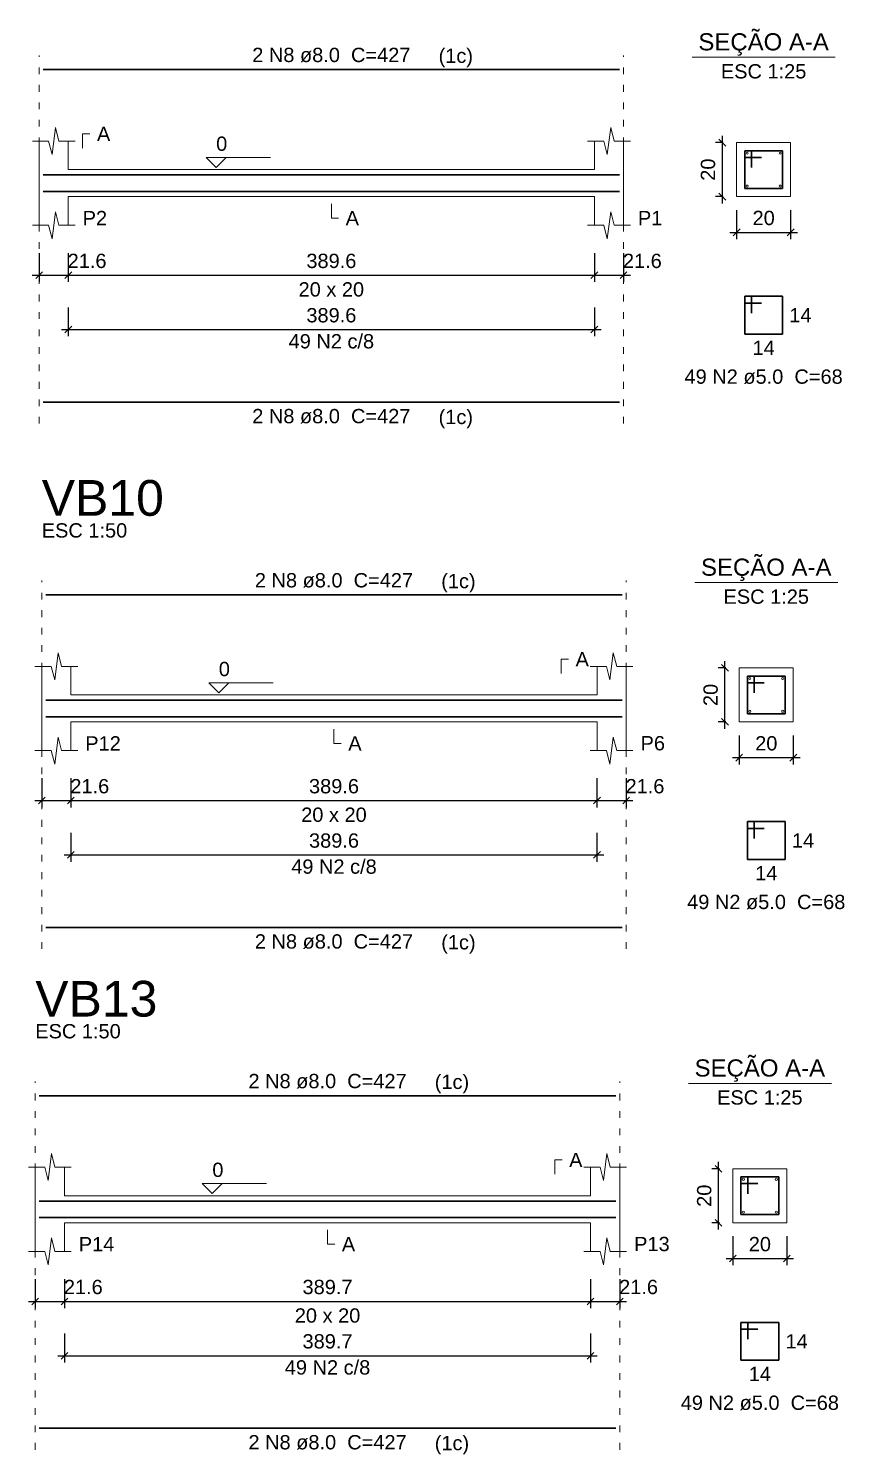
# Model space of a CAD drawing. Header units: millimetres. Extents: x 0 to 619, y -40 to 53.
# Drawn here: x 228.29 to 240.38, y -39.62 to -18.5 of the extents above; entities that cross this region are included whole.
import ezdxf

# ---------------------------------------------------------------- set-up
doc = ezdxf.new("R2010")
doc.units = ezdxf.units.MM
doc.linetypes.add('DOT2', pattern=[3.175, 0, -3.175])
for name, color, linetype, lineweight in [('DT-Barras na forma', 2, 'Continuous', 30), ('DT-Barras no corte', 5, 'Continuous', 5), ('DT-Barras rebatidas', 2, 'Continuous', 30), ('DT-Cotas', 9, 'Continuous', 5), ('DT-Forma', 5, 'Continuous', 5), ('DT-Pontilhado', 9, 'DOT2', 5), ('DT-Textos', 7, 'Continuous', 5), ('DT-Título', 3, 'Continuous', 20)]:
    doc.layers.add(name, color=color, linetype=linetype, lineweight=lineweight)
doc.styles.add('Arial', font='arial.ttf')
doc.styles.get("Standard").update_dxf_attribs({"font": 'arial.ttf'})
doc.dimstyles.new('UM_25.000000', dxfattribs={"dimtxt": 0.18, "dimasz": 0.1, "dimexe": 0.1, "dimexo": 0.2, "dimgap": 0, "dimtad": 1, "dimtih": 1, "dimtoh": 1, "dimdec": 1, "dimlfac": 25, "dimzin": 0, "dimdsep": 46, "dimtxsty": 'Standard', "dimblk": 'CLOSED', "dimblk1": 'CLOSED', "dimblk2": 'CLOSED', "dimcen": 0.09, "dimdle": 0.1, "dimadec": 1, "dimazin": 2, "dimtfac": 1, "dimtdec": 4, "dimtofl": 0, "dimtmove": 0, "dimatfit": 3, "dimldrblk": 'CLOSED', "dimfxl": 1, "dimtolj": 1, "dimarcsym": 0})
doc.dimstyles.new('UM_50.000000', dxfattribs={"dimtxt": 0.18, "dimasz": 0.1, "dimexe": 0.1, "dimexo": 0.2, "dimgap": 0, "dimtad": 1, "dimtih": 1, "dimtoh": 1, "dimdec": 1, "dimlfac": 50, "dimzin": 0, "dimdsep": 46, "dimtxsty": 'Standard', "dimblk": 'CLOSED', "dimblk1": 'CLOSED', "dimblk2": 'CLOSED', "dimcen": 0.09, "dimdle": 0.1, "dimadec": 1, "dimazin": 2, "dimtfac": 1, "dimtdec": 4, "dimtofl": 0, "dimtmove": 0, "dimatfit": 3, "dimldrblk": 'CLOSED', "dimfxl": 1, "dimtolj": 1, "dimarcsym": 0})

# ---------------------------------------------------------------- blocks, each defined once
blk = doc.blocks.new('_OBLIQUE')
at = {"color": 0, "linetype": 'ByBlock', "lineweight": -2}
blk.add_line((-0.5, -0.5), (0.5, 0.5), dxfattribs=at)
blk = doc.blocks.new('*D666')
at = {"layer": 'Defpoints', "color": 0, "transparency": 16777216}
for p in [(228.446, -21.622), (228.879, -21.622), (228.879, -22.151)]:
    blk.add_point(p, dxfattribs=at)
at = {"layer": 'DT-Cotas', "color": 0, "lineweight": -2, "transparency": 16777216}
for p, q in [((228.446, -21.822), (228.446, -22.251)), ((228.879, -21.822), (228.879, -22.251)), ((228.346, -22.151), (228.979, -22.151))]:
    blk.add_line(p, q, dxfattribs=at)
at = {"layer": 'DT-Cotas', "color": 0, "lineweight": -2, "transparency": 16777216, "xscale": 0.1, "yscale": 0.1, "zscale": 0.1, "rotation": 180}
blk.add_blockref('_OBLIQUE', (228.446, -22.151), dxfattribs=at)
at = {"layer": 'DT-Cotas', "color": 0, "lineweight": -2, "transparency": 16777216, "xscale": 0.1, "yscale": 0.1, "zscale": 0.1}
blk.add_blockref('_OBLIQUE', (228.879, -22.151), dxfattribs=at)
at = {"layer": 'DT-Cotas', "transparency": 16777216, "insert": (229.157, -21.94), "char_height": 0.2118, "attachment_point": 5, "rotation": 0.0057, "style": 'Arial'}
blk.add_mtext('\\A1;21.6', dxfattribs=at)
blk = doc.blocks.new('*D667')
at = {"layer": 'Defpoints', "color": 0, "transparency": 16777216}
for p in [(228.879, -21.622), (236.672, -21.622), (236.672, -22.151)]:
    blk.add_point(p, dxfattribs=at)
at = {"layer": 'DT-Cotas', "color": 0, "lineweight": -2, "transparency": 16777216}
for p, q in [((228.879, -21.822), (228.879, -22.251)), ((236.672, -21.822), (236.672, -22.251)), ((228.779, -22.151), (236.772, -22.151))]:
    blk.add_line(p, q, dxfattribs=at)
at = {"layer": 'DT-Cotas', "color": 0, "lineweight": -2, "transparency": 16777216, "xscale": 0.1, "yscale": 0.1, "zscale": 0.1, "rotation": 180}
blk.add_blockref('_OBLIQUE', (228.879, -22.151), dxfattribs=at)
at = {"layer": 'DT-Cotas', "color": 0, "lineweight": -2, "transparency": 16777216, "xscale": 0.1, "yscale": 0.1, "zscale": 0.1}
blk.add_blockref('_OBLIQUE', (236.672, -22.151), dxfattribs=at)
at = {"layer": 'DT-Cotas', "transparency": 16777216, "insert": (232.776, -21.94), "char_height": 0.2118, "attachment_point": 5, "rotation": 0.0057, "style": 'Arial'}
blk.add_mtext('\\A1;389.6', dxfattribs=at)
blk = doc.blocks.new('*D668')
at = {"layer": 'Defpoints', "color": 0, "transparency": 16777216}
for p in [(236.672, -21.622), (237.105, -21.622), (237.105, -22.151)]:
    blk.add_point(p, dxfattribs=at)
at = {"layer": 'DT-Cotas', "color": 0, "lineweight": -2, "transparency": 16777216}
for p, q in [((236.672, -21.822), (236.672, -22.251)), ((237.105, -21.822), (237.105, -22.251)), ((236.572, -22.151), (237.205, -22.151))]:
    blk.add_line(p, q, dxfattribs=at)
at = {"layer": 'DT-Cotas', "color": 0, "lineweight": -2, "transparency": 16777216, "xscale": 0.1, "yscale": 0.1, "zscale": 0.1, "rotation": 180}
blk.add_blockref('_OBLIQUE', (236.672, -22.151), dxfattribs=at)
at = {"layer": 'DT-Cotas', "color": 0, "lineweight": -2, "transparency": 16777216, "xscale": 0.1, "yscale": 0.1, "zscale": 0.1}
blk.add_blockref('_OBLIQUE', (237.105, -22.151), dxfattribs=at)
at = {"layer": 'DT-Cotas', "transparency": 16777216, "insert": (237.383, -21.94), "char_height": 0.2118, "attachment_point": 5, "rotation": 0.0057, "style": 'Arial'}
blk.add_mtext('\\A1;21.6', dxfattribs=at)
blk = doc.blocks.new('*D669')
at = {"layer": 'Defpoints', "color": 0, "transparency": 16777216}
for p in [(238.568, -20.187), (238.78, -20.187), (238.78, -20.987)]:
    blk.add_point(p, dxfattribs=at)
at = {"layer": 'DT-Cotas', "color": 0, "lineweight": -2, "transparency": 16777216}
for p, q in [((238.58, -20.187), (238.468, -20.187)), ((238.568, -21.087), (238.568, -20.087)), ((238.58, -20.987), (238.468, -20.987))]:
    blk.add_line(p, q, dxfattribs=at)
at = {"layer": 'DT-Cotas', "color": 0, "lineweight": -2, "transparency": 16777216, "xscale": 0.1, "yscale": 0.1, "zscale": 0.1}
for p, rotation in [((238.568, -20.187), 90), ((238.568, -20.987), 270)]:
    blk.add_blockref('_OBLIQUE', p, dxfattribs=dict(at, rotation=rotation))
at = {"layer": 'DT-Cotas', "transparency": 16777216, "insert": (238.356, -20.587), "char_height": 0.2118, "attachment_point": 5, "rotation": 90, "style": 'Arial'}
blk.add_mtext('\\A1;20', dxfattribs=at)
blk = doc.blocks.new('*D670')
at = {"layer": 'Defpoints', "color": 0, "transparency": 16777216}
for p in [(238.78, -20.987), (239.58, -20.987), (239.58, -21.516)]:
    blk.add_point(p, dxfattribs=at)
at = {"layer": 'DT-Cotas', "color": 0, "lineweight": -2, "transparency": 16777216}
for p, q in [((238.78, -21.187), (238.78, -21.616)), ((239.58, -21.187), (239.58, -21.616)), ((238.68, -21.516), (239.68, -21.516))]:
    blk.add_line(p, q, dxfattribs=at)
at = {"layer": 'DT-Cotas', "color": 0, "lineweight": -2, "transparency": 16777216, "xscale": 0.1, "yscale": 0.1, "zscale": 0.1, "rotation": 180}
blk.add_blockref('_OBLIQUE', (238.78, -21.516), dxfattribs=at)
at = {"layer": 'DT-Cotas', "color": 0, "lineweight": -2, "transparency": 16777216, "xscale": 0.1, "yscale": 0.1, "zscale": 0.1}
blk.add_blockref('_OBLIQUE', (239.58, -21.516), dxfattribs=at)
at = {"layer": 'DT-Cotas', "transparency": 16777216, "insert": (239.18, -21.304), "char_height": 0.2118, "attachment_point": 5, "rotation": 0.0057, "style": 'Arial'}
blk.add_mtext('\\A1;20', dxfattribs=at)
blk = doc.blocks.new('*D671')
at = {"layer": 'Defpoints', "color": 0, "transparency": 16777216}
for p in [(228.879, -22.427), (236.672, -22.427), (236.672, -22.956)]:
    blk.add_point(p, dxfattribs=at)
at = {"layer": 'DT-Cotas', "color": 0, "lineweight": -2, "transparency": 16777216}
for p, q in [((228.879, -22.627), (228.879, -23.056)), ((236.672, -22.627), (236.672, -23.056)), ((228.779, -22.956), (236.772, -22.956))]:
    blk.add_line(p, q, dxfattribs=at)
at = {"layer": 'DT-Cotas', "color": 0, "lineweight": -2, "transparency": 16777216, "xscale": 0.1, "yscale": 0.1, "zscale": 0.1, "rotation": 180}
blk.add_blockref('_OBLIQUE', (228.879, -22.956), dxfattribs=at)
at = {"layer": 'DT-Cotas', "color": 0, "lineweight": -2, "transparency": 16777216, "xscale": 0.1, "yscale": 0.1, "zscale": 0.1}
blk.add_blockref('_OBLIQUE', (236.672, -22.956), dxfattribs=at)
at = {"layer": 'DT-Cotas', "transparency": 16777216, "insert": (232.776, -22.745), "char_height": 0.2118, "attachment_point": 5, "rotation": 0.0057, "style": 'Arial'}
blk.add_mtext('\\A1;389.6', dxfattribs=at)
blk = doc.blocks.new('*D745')
at = {"layer": 'Defpoints', "color": 0, "transparency": 16777216}
for p in [(228.485, -29.403), (228.918, -29.403), (228.918, -29.933)]:
    blk.add_point(p, dxfattribs=at)
at = {"layer": 'DT-Cotas', "color": 0, "lineweight": -2, "transparency": 16777216}
for p, q in [((228.485, -29.603), (228.485, -30.033)), ((228.918, -29.603), (228.918, -30.033)), ((228.385, -29.933), (229.018, -29.933))]:
    blk.add_line(p, q, dxfattribs=at)
at = {"layer": 'DT-Cotas', "color": 0, "lineweight": -2, "transparency": 16777216, "xscale": 0.1, "yscale": 0.1, "zscale": 0.1, "rotation": 180}
blk.add_blockref('_OBLIQUE', (228.485, -29.933), dxfattribs=at)
at = {"layer": 'DT-Cotas', "color": 0, "lineweight": -2, "transparency": 16777216, "xscale": 0.1, "yscale": 0.1, "zscale": 0.1}
blk.add_blockref('_OBLIQUE', (228.918, -29.933), dxfattribs=at)
at = {"layer": 'DT-Cotas', "transparency": 16777216, "insert": (229.197, -29.721), "char_height": 0.2118, "attachment_point": 5, "rotation": 0.0057, "style": 'Arial'}
blk.add_mtext('\\A1;21.6', dxfattribs=at)
blk = doc.blocks.new('*D746')
at = {"layer": 'Defpoints', "color": 0, "transparency": 16777216}
for p in [(228.918, -29.403), (236.711, -29.403), (236.711, -29.933)]:
    blk.add_point(p, dxfattribs=at)
at = {"layer": 'DT-Cotas', "color": 0, "lineweight": -2, "transparency": 16777216}
for p, q in [((228.918, -29.603), (228.918, -30.033)), ((236.711, -29.603), (236.711, -30.033)), ((228.818, -29.933), (236.811, -29.933))]:
    blk.add_line(p, q, dxfattribs=at)
at = {"layer": 'DT-Cotas', "color": 0, "lineweight": -2, "transparency": 16777216, "xscale": 0.1, "yscale": 0.1, "zscale": 0.1, "rotation": 180}
blk.add_blockref('_OBLIQUE', (228.918, -29.933), dxfattribs=at)
at = {"layer": 'DT-Cotas', "color": 0, "lineweight": -2, "transparency": 16777216, "xscale": 0.1, "yscale": 0.1, "zscale": 0.1}
blk.add_blockref('_OBLIQUE', (236.711, -29.933), dxfattribs=at)
at = {"layer": 'DT-Cotas', "transparency": 16777216, "insert": (232.815, -29.721), "char_height": 0.2118, "attachment_point": 5, "rotation": 0.0057, "style": 'Arial'}
blk.add_mtext('\\A1;389.6', dxfattribs=at)
blk = doc.blocks.new('*D747')
at = {"layer": 'Defpoints', "color": 0, "transparency": 16777216}
for p in [(236.711, -29.403), (237.144, -29.403), (237.144, -29.933)]:
    blk.add_point(p, dxfattribs=at)
at = {"layer": 'DT-Cotas', "color": 0, "lineweight": -2, "transparency": 16777216}
for p, q in [((236.711, -29.603), (236.711, -30.033)), ((237.144, -29.603), (237.144, -30.033)), ((236.611, -29.933), (237.244, -29.933))]:
    blk.add_line(p, q, dxfattribs=at)
at = {"layer": 'DT-Cotas', "color": 0, "lineweight": -2, "transparency": 16777216, "xscale": 0.1, "yscale": 0.1, "zscale": 0.1, "rotation": 180}
blk.add_blockref('_OBLIQUE', (236.711, -29.933), dxfattribs=at)
at = {"layer": 'DT-Cotas', "color": 0, "lineweight": -2, "transparency": 16777216, "xscale": 0.1, "yscale": 0.1, "zscale": 0.1}
blk.add_blockref('_OBLIQUE', (237.144, -29.933), dxfattribs=at)
at = {"layer": 'DT-Cotas', "transparency": 16777216, "insert": (237.422, -29.721), "char_height": 0.2118, "attachment_point": 5, "rotation": 0.0057, "style": 'Arial'}
blk.add_mtext('\\A1;21.6', dxfattribs=at)
blk = doc.blocks.new('*D748')
at = {"layer": 'Defpoints', "color": 0, "transparency": 16777216}
for p in [(238.607, -27.968), (238.819, -27.968), (238.819, -28.768)]:
    blk.add_point(p, dxfattribs=at)
at = {"layer": 'DT-Cotas', "color": 0, "lineweight": -2, "transparency": 16777216}
for p, q in [((238.607, -28.868), (238.607, -27.868)), ((238.619, -27.968), (238.507, -27.968)), ((238.619, -28.768), (238.507, -28.768))]:
    blk.add_line(p, q, dxfattribs=at)
at = {"layer": 'DT-Cotas', "color": 0, "lineweight": -2, "transparency": 16777216, "xscale": 0.1, "yscale": 0.1, "zscale": 0.1}
for p, rotation in [((238.607, -27.968), 90), ((238.607, -28.768), 270)]:
    blk.add_blockref('_OBLIQUE', p, dxfattribs=dict(at, rotation=rotation))
at = {"layer": 'DT-Cotas', "transparency": 16777216, "insert": (238.395, -28.368), "char_height": 0.2118, "attachment_point": 5, "rotation": 90, "style": 'Arial'}
blk.add_mtext('\\A1;20', dxfattribs=at)
blk = doc.blocks.new('*D749')
at = {"layer": 'Defpoints', "color": 0, "transparency": 16777216}
for p in [(238.819, -28.768), (239.619, -28.768), (239.619, -29.297)]:
    blk.add_point(p, dxfattribs=at)
at = {"layer": 'DT-Cotas', "color": 0, "lineweight": -2, "transparency": 16777216}
for p, q in [((238.819, -28.968), (238.819, -29.397)), ((239.619, -28.968), (239.619, -29.397)), ((238.719, -29.297), (239.719, -29.297))]:
    blk.add_line(p, q, dxfattribs=at)
at = {"layer": 'DT-Cotas', "color": 0, "lineweight": -2, "transparency": 16777216, "xscale": 0.1, "yscale": 0.1, "zscale": 0.1, "rotation": 180}
blk.add_blockref('_OBLIQUE', (238.819, -29.297), dxfattribs=at)
at = {"layer": 'DT-Cotas', "color": 0, "lineweight": -2, "transparency": 16777216, "xscale": 0.1, "yscale": 0.1, "zscale": 0.1}
blk.add_blockref('_OBLIQUE', (239.619, -29.297), dxfattribs=at)
at = {"layer": 'DT-Cotas', "transparency": 16777216, "insert": (239.219, -29.086), "char_height": 0.2118, "attachment_point": 5, "rotation": 0.0057, "style": 'Arial'}
blk.add_mtext('\\A1;20', dxfattribs=at)
blk = doc.blocks.new('*D732')
at = {"layer": 'Defpoints', "color": 0, "transparency": 16777216}
for p in [(228.918, -30.208), (236.711, -30.208), (236.711, -30.738)]:
    blk.add_point(p, dxfattribs=at)
at = {"layer": 'DT-Cotas', "color": 0, "lineweight": -2, "transparency": 16777216}
for p, q in [((228.918, -30.408), (228.918, -30.838)), ((236.711, -30.408), (236.711, -30.838)), ((228.818, -30.738), (236.811, -30.738))]:
    blk.add_line(p, q, dxfattribs=at)
at = {"layer": 'DT-Cotas', "color": 0, "lineweight": -2, "transparency": 16777216, "xscale": 0.1, "yscale": 0.1, "zscale": 0.1, "rotation": 180}
blk.add_blockref('_OBLIQUE', (228.918, -30.738), dxfattribs=at)
at = {"layer": 'DT-Cotas', "color": 0, "lineweight": -2, "transparency": 16777216, "xscale": 0.1, "yscale": 0.1, "zscale": 0.1}
blk.add_blockref('_OBLIQUE', (236.711, -30.738), dxfattribs=at)
at = {"layer": 'DT-Cotas', "transparency": 16777216, "insert": (232.815, -30.526), "char_height": 0.2118, "attachment_point": 5, "rotation": 0.0057, "style": 'Arial'}
blk.add_mtext('\\A1;389.6', dxfattribs=at)
blk = doc.blocks.new('*D757')
at = {"layer": 'Defpoints', "color": 0, "transparency": 16777216}
for p in [(228.389, -36.821), (228.822, -36.821), (228.822, -37.351)]:
    blk.add_point(p, dxfattribs=at)
at = {"layer": 'DT-Cotas', "color": 0, "lineweight": -2, "transparency": 16777216}
for p, q in [((228.389, -37.021), (228.389, -37.451)), ((228.822, -37.021), (228.822, -37.451)), ((228.289, -37.351), (228.922, -37.351))]:
    blk.add_line(p, q, dxfattribs=at)
at = {"layer": 'DT-Cotas', "color": 0, "lineweight": -2, "transparency": 16777216, "xscale": 0.1, "yscale": 0.1, "zscale": 0.1, "rotation": 180}
blk.add_blockref('_OBLIQUE', (228.389, -37.351), dxfattribs=at)
at = {"layer": 'DT-Cotas', "color": 0, "lineweight": -2, "transparency": 16777216, "xscale": 0.1, "yscale": 0.1, "zscale": 0.1}
blk.add_blockref('_OBLIQUE', (228.822, -37.351), dxfattribs=at)
at = {"layer": 'DT-Cotas', "transparency": 16777216, "insert": (229.101, -37.139), "char_height": 0.2118, "attachment_point": 5, "rotation": 0.0057, "style": 'Arial'}
blk.add_mtext('\\A1;21.6', dxfattribs=at)
blk = doc.blocks.new('*D758')
at = {"layer": 'Defpoints', "color": 0, "transparency": 16777216}
for p in [(228.822, -36.821), (236.616, -36.821), (236.616, -37.351)]:
    blk.add_point(p, dxfattribs=at)
at = {"layer": 'DT-Cotas', "color": 0, "lineweight": -2, "transparency": 16777216}
for p, q in [((228.822, -37.021), (228.822, -37.451)), ((236.616, -37.021), (236.616, -37.451)), ((228.722, -37.351), (236.716, -37.351))]:
    blk.add_line(p, q, dxfattribs=at)
at = {"layer": 'DT-Cotas', "color": 0, "lineweight": -2, "transparency": 16777216, "xscale": 0.1, "yscale": 0.1, "zscale": 0.1, "rotation": 180}
blk.add_blockref('_OBLIQUE', (228.822, -37.351), dxfattribs=at)
at = {"layer": 'DT-Cotas', "color": 0, "lineweight": -2, "transparency": 16777216, "xscale": 0.1, "yscale": 0.1, "zscale": 0.1}
blk.add_blockref('_OBLIQUE', (236.616, -37.351), dxfattribs=at)
at = {"layer": 'DT-Cotas', "transparency": 16777216, "insert": (232.719, -37.139), "char_height": 0.2118, "attachment_point": 5, "rotation": 0.0057, "style": 'Arial'}
blk.add_mtext('\\A1;389.7', dxfattribs=at)
blk = doc.blocks.new('*D759')
at = {"layer": 'Defpoints', "color": 0, "transparency": 16777216}
for p in [(236.616, -36.821), (237.049, -36.821), (237.049, -37.351)]:
    blk.add_point(p, dxfattribs=at)
at = {"layer": 'DT-Cotas', "color": 0, "lineweight": -2, "transparency": 16777216}
for p, q in [((236.616, -37.021), (236.616, -37.451)), ((237.049, -37.021), (237.049, -37.451)), ((236.516, -37.351), (237.149, -37.351))]:
    blk.add_line(p, q, dxfattribs=at)
at = {"layer": 'DT-Cotas', "color": 0, "lineweight": -2, "transparency": 16777216, "xscale": 0.1, "yscale": 0.1, "zscale": 0.1, "rotation": 180}
blk.add_blockref('_OBLIQUE', (236.616, -37.351), dxfattribs=at)
at = {"layer": 'DT-Cotas', "color": 0, "lineweight": -2, "transparency": 16777216, "xscale": 0.1, "yscale": 0.1, "zscale": 0.1}
blk.add_blockref('_OBLIQUE', (237.049, -37.351), dxfattribs=at)
at = {"layer": 'DT-Cotas', "transparency": 16777216, "insert": (237.327, -37.139), "char_height": 0.2118, "attachment_point": 5, "rotation": 0.0057, "style": 'Arial'}
blk.add_mtext('\\A1;21.6', dxfattribs=at)
blk = doc.blocks.new('*D760')
at = {"layer": 'Defpoints', "color": 0, "transparency": 16777216}
for p in [(238.512, -35.386), (238.724, -35.386), (238.724, -36.186)]:
    blk.add_point(p, dxfattribs=at)
at = {"layer": 'DT-Cotas', "color": 0, "lineweight": -2, "transparency": 16777216}
for p, q in [((238.524, -35.386), (238.412, -35.386)), ((238.512, -36.286), (238.512, -35.286)), ((238.524, -36.186), (238.412, -36.186))]:
    blk.add_line(p, q, dxfattribs=at)
at = {"layer": 'DT-Cotas', "color": 0, "lineweight": -2, "transparency": 16777216, "xscale": 0.1, "yscale": 0.1, "zscale": 0.1}
for p, rotation in [((238.512, -35.386), 90), ((238.512, -36.186), 270)]:
    blk.add_blockref('_OBLIQUE', p, dxfattribs=dict(at, rotation=rotation))
at = {"layer": 'DT-Cotas', "transparency": 16777216, "insert": (238.3, -35.786), "char_height": 0.2118, "attachment_point": 5, "rotation": 90, "style": 'Arial'}
blk.add_mtext('\\A1;20', dxfattribs=at)
blk = doc.blocks.new('*D761')
at = {"layer": 'Defpoints', "color": 0, "transparency": 16777216}
for p in [(238.724, -36.186), (239.524, -36.186), (239.524, -36.715)]:
    blk.add_point(p, dxfattribs=at)
at = {"layer": 'DT-Cotas', "color": 0, "lineweight": -2, "transparency": 16777216}
for p, q in [((238.724, -36.386), (238.724, -36.815)), ((239.524, -36.386), (239.524, -36.815)), ((238.624, -36.715), (239.624, -36.715))]:
    blk.add_line(p, q, dxfattribs=at)
at = {"layer": 'DT-Cotas', "color": 0, "lineweight": -2, "transparency": 16777216, "xscale": 0.1, "yscale": 0.1, "zscale": 0.1, "rotation": 180}
blk.add_blockref('_OBLIQUE', (238.724, -36.715), dxfattribs=at)
at = {"layer": 'DT-Cotas', "color": 0, "lineweight": -2, "transparency": 16777216, "xscale": 0.1, "yscale": 0.1, "zscale": 0.1}
blk.add_blockref('_OBLIQUE', (239.524, -36.715), dxfattribs=at)
at = {"layer": 'DT-Cotas', "transparency": 16777216, "insert": (239.124, -36.504), "char_height": 0.2118, "attachment_point": 5, "rotation": 0.0057, "style": 'Arial'}
blk.add_mtext('\\A1;20', dxfattribs=at)
blk = doc.blocks.new('*D762')
at = {"layer": 'Defpoints', "color": 0, "transparency": 16777216}
for p in [(228.822, -37.626), (236.616, -37.626), (236.616, -38.156)]:
    blk.add_point(p, dxfattribs=at)
at = {"layer": 'DT-Cotas', "color": 0, "lineweight": -2, "transparency": 16777216}
for p, q in [((228.822, -37.826), (228.822, -38.256)), ((236.616, -37.826), (236.616, -38.256)), ((228.722, -38.156), (236.716, -38.156))]:
    blk.add_line(p, q, dxfattribs=at)
at = {"layer": 'DT-Cotas', "color": 0, "lineweight": -2, "transparency": 16777216, "xscale": 0.1, "yscale": 0.1, "zscale": 0.1, "rotation": 180}
blk.add_blockref('_OBLIQUE', (228.822, -38.156), dxfattribs=at)
at = {"layer": 'DT-Cotas', "color": 0, "lineweight": -2, "transparency": 16777216, "xscale": 0.1, "yscale": 0.1, "zscale": 0.1}
blk.add_blockref('_OBLIQUE', (236.616, -38.156), dxfattribs=at)
at = {"layer": 'DT-Cotas', "transparency": 16777216, "insert": (232.719, -37.944), "char_height": 0.2118, "attachment_point": 5, "rotation": 0.0057, "style": 'Arial'}
blk.add_mtext('\\A1;389.7', dxfattribs=at)

msp = doc.modelspace()

# ---------------------------------------------------------------- linework, layer by layer
at = {"layer": 'DT-Barras na forma'}
for p, q in [((238.9997, -20.3066), (238.8997, -20.3066)), ((238.8997, -20.3066), (238.8997, -20.8666)), ((239.4597, -20.3066), (238.8997, -20.3066)), ((238.8997, -20.3066), (238.8997, -20.4066)), ((238.8997, -20.4066), (239.1497, -20.4066)), ((238.9997, -20.5566), (238.9997, -20.3066)), ((239.4597, -20.8666), (239.4597, -20.3066)), ((238.8997, -20.8666), (239.4597, -20.8666)), ((239.0388, -28.0879), (238.9388, -28.0879)), ((238.9388, -28.0879), (238.9388, -28.6479)), ((239.4988, -28.0879), (238.9388, -28.0879)), ((238.9388, -28.0879), (238.9388, -28.1879)), ((239.0388, -28.3379), (239.0388, -28.0879)), ((239.4988, -28.6479), (239.4988, -28.0879)), ((238.9388, -28.1879), (239.1888, -28.1879)), ((238.9388, -28.6479), (239.4988, -28.6479)), ((238.9437, -35.506), (238.8437, -35.506)), ((238.8437, -35.506), (238.8437, -36.066)), ((239.4037, -35.506), (238.8437, -35.506)), ((238.8437, -35.506), (238.8437, -35.606)), ((238.8437, -35.606), (239.0937, -35.606)), ((238.9437, -35.756), (238.9437, -35.506)), ((239.4037, -36.066), (239.4037, -35.506)), ((238.8437, -36.066), (239.4037, -36.066))]:
    msp.add_line(p, q, dxfattribs=at)
for points in [[(228.5064, -20.6646), (237.0452, -20.6646)], [(228.5064, -20.9086), (237.0452, -20.9086)], [(228.5454, -28.4459), (237.0843, -28.4459)], [(228.5454, -28.6899), (237.0843, -28.6899)], [(228.4495, -35.864), (236.9892, -35.864)], [(228.4495, -36.108), (236.9892, -36.108)]]:
    msp.add_lwpolyline(points, dxfattribs=at)
at = {"layer": 'DT-Barras no corte'}
for centre in [(238.9357, -20.3426), (239.4237, -20.3426), (238.9357, -20.8306), (239.4237, -20.8306), (238.9748, -28.1239), (239.4628, -28.1239), (238.9748, -28.6119), (239.4628, -28.6119), (238.8797, -35.542), (239.3677, -35.542), (238.8797, -36.03), (239.3677, -36.03)]:
    msp.add_circle(centre, 0.016, dxfattribs=at)
at = {"layer": 'DT-Barras rebatidas'}
for p, q in [((228.5064, -19.1056), (237.0452, -19.1056)), ((238.9997, -22.4633), (238.8997, -22.4633)), ((238.8997, -22.4633), (238.8997, -23.0233)), ((239.4597, -22.4633), (238.8997, -22.4633)), ((238.8997, -22.4633), (238.8997, -22.5633)), ((238.8997, -22.5633), (239.1497, -22.5633)), ((238.9997, -22.7133), (238.9997, -22.4633)), ((239.4597, -23.0233), (239.4597, -22.4633)), ((238.8997, -23.0233), (239.4597, -23.0233)), ((228.5064, -24.0314), (237.0452, -24.0314)), ((228.5454, -26.8869), (237.0843, -26.8869)), ((239.0388, -30.2446), (238.9388, -30.2446)), ((238.9388, -30.2446), (238.9388, -30.8046)), ((239.4988, -30.2446), (238.9388, -30.2446)), ((238.9388, -30.2446), (238.9388, -30.3446)), ((238.9388, -30.3446), (239.1888, -30.3446)), ((239.0388, -30.4946), (239.0388, -30.2446)), ((239.4988, -30.8046), (239.4988, -30.2446)), ((238.9388, -30.8046), (239.4988, -30.8046)), ((228.5454, -31.8127), (237.0843, -31.8127)), ((228.4495, -34.305), (236.9892, -34.305)), ((238.9437, -37.6627), (238.8437, -37.6627)), ((238.8437, -37.6627), (238.8437, -38.2227)), ((239.4037, -37.6627), (238.8437, -37.6627)), ((238.8437, -37.6627), (238.8437, -37.7627)), ((238.8437, -37.7627), (239.0937, -37.7627)), ((238.9437, -37.9127), (238.9437, -37.6627)), ((239.4037, -38.2227), (239.4037, -37.6627)), ((238.8437, -38.2227), (239.4037, -38.2227)), ((228.4495, -39.2308), (236.9892, -39.2308))]:
    msp.add_line(p, q, dxfattribs=at)
at = {"layer": 'DT-Forma'}
for p, q in [((228.6379, -20.363), (228.6879, -19.963)), ((228.6879, -19.963), (228.7379, -20.163)), ((236.8638, -20.363), (236.9138, -19.963)), ((236.9138, -19.963), (236.9638, -20.163)), ((228.3464, -20.163), (228.5879, -20.163)), ((228.4464, -20.5866), (228.4464, -20.163)), ((228.5879, -20.163), (228.6379, -20.363)), ((228.7379, -20.163), (228.9793, -20.163)), ((228.8793, -20.163), (228.8793, -20.5866)), ((236.5723, -20.163), (236.8138, -20.163)), ((236.6723, -20.5866), (236.6723, -20.163)), ((236.8138, -20.163), (236.8638, -20.363)), ((236.9638, -20.163), (237.2052, -20.163)), ((237.1052, -20.163), (237.1052, -20.5866)), ((239.5797, -20.1866), (238.7797, -20.1866)), ((238.7797, -20.1866), (238.7797, -20.9866)), ((239.5797, -20.9866), (239.5797, -20.1866)), ((228.8793, -20.5866), (236.6723, -20.5866)), ((228.4464, -20.9866), (228.4464, -21.4102)), ((228.8793, -21.4102), (228.8793, -20.9866)), ((228.8793, -20.9866), (236.6723, -20.9866)), ((236.6723, -20.9866), (236.6723, -21.4102)), ((237.1052, -21.4102), (237.1052, -20.9866)), ((238.7797, -20.9866), (239.5797, -20.9866)), ((228.6379, -21.6102), (228.6879, -21.2102)), ((228.6879, -21.2102), (228.7379, -21.4102)), ((236.8638, -21.6102), (236.9138, -21.2102)), ((236.9138, -21.2102), (236.9638, -21.4102)), ((228.3464, -21.4102), (228.5879, -21.4102)), ((228.5879, -21.4102), (228.6379, -21.6102)), ((228.7379, -21.4102), (228.9793, -21.4102)), ((236.5723, -21.4102), (236.8138, -21.4102)), ((236.8138, -21.4102), (236.8638, -21.6102)), ((236.9638, -21.4102), (237.2052, -21.4102)), ((228.6769, -28.1443), (228.7269, -27.7443)), ((228.7269, -27.7443), (228.7769, -27.9443)), ((236.9028, -28.1443), (236.9528, -27.7443)), ((236.9528, -27.7443), (237.0028, -27.9443)), ((228.3854, -27.9443), (228.6269, -27.9443)), ((228.4854, -28.3679), (228.4854, -27.9443)), ((228.6269, -27.9443), (228.6769, -28.1443)), ((228.7769, -27.9443), (229.0184, -27.9443)), ((228.9184, -27.9443), (228.9184, -28.3679)), ((236.6113, -27.9443), (236.8528, -27.9443)), ((236.7113, -28.3679), (236.7113, -27.9443)), ((236.8528, -27.9443), (236.9028, -28.1443)), ((237.0028, -27.9443), (237.2443, -27.9443)), ((237.1443, -27.9443), (237.1443, -28.3679)), ((239.6188, -27.9679), (238.8188, -27.9679)), ((238.8188, -27.9679), (238.8188, -28.7679)), ((239.6188, -28.7679), (239.6188, -27.9679)), ((228.9184, -28.3679), (236.7113, -28.3679)), ((228.4854, -28.7679), (228.4854, -29.1915)), ((228.9184, -29.1915), (228.9184, -28.7679)), ((228.9184, -28.7679), (236.7113, -28.7679)), ((236.7113, -28.7679), (236.7113, -29.1915)), ((237.1443, -29.1915), (237.1443, -28.7679)), ((238.8188, -28.7679), (239.6188, -28.7679)), ((228.6769, -29.3915), (228.7269, -28.9915)), ((228.7269, -28.9915), (228.7769, -29.1915)), ((236.9028, -29.3915), (236.9528, -28.9915)), ((236.9528, -28.9915), (237.0028, -29.1915)), ((228.3854, -29.1915), (228.6269, -29.1915)), ((228.6269, -29.1915), (228.6769, -29.3915)), ((228.7769, -29.1915), (229.0184, -29.1915)), ((236.6113, -29.1915), (236.8528, -29.1915)), ((236.8528, -29.1915), (236.9028, -29.3915)), ((237.0028, -29.1915), (237.2443, -29.1915)), ((228.5809, -35.5624), (228.6309, -35.1624)), ((228.6309, -35.1624), (228.6809, -35.3624)), ((236.8077, -35.5624), (236.8577, -35.1624)), ((236.8577, -35.1624), (236.9077, -35.3624)), ((228.2895, -35.3624), (228.5309, -35.3624)), ((228.3895, -35.786), (228.3895, -35.3624)), ((228.5309, -35.3624), (228.5809, -35.5624)), ((228.6809, -35.3624), (228.9224, -35.3624)), ((228.8224, -35.3624), (228.8224, -35.786)), ((236.5162, -35.3624), (236.7577, -35.3624)), ((236.6162, -35.786), (236.6162, -35.3624)), ((236.7577, -35.3624), (236.8077, -35.5624)), ((236.9077, -35.3624), (237.1492, -35.3624)), ((237.0492, -35.3624), (237.0492, -35.786)), ((239.5237, -35.386), (238.7237, -35.386)), ((238.7237, -35.386), (238.7237, -36.186)), ((239.5237, -36.186), (239.5237, -35.386)), ((228.8224, -35.786), (236.6162, -35.786)), ((228.3895, -36.186), (228.3895, -36.6096)), ((228.8224, -36.6096), (228.8224, -36.186)), ((228.8224, -36.186), (236.6162, -36.186)), ((236.6162, -36.186), (236.6162, -36.6096)), ((237.0492, -36.6096), (237.0492, -36.186)), ((238.7237, -36.186), (239.5237, -36.186)), ((228.5809, -36.8096), (228.6309, -36.4096)), ((228.6309, -36.4096), (228.6809, -36.6096)), ((236.8077, -36.8096), (236.8577, -36.4096)), ((236.8577, -36.4096), (236.9077, -36.6096)), ((228.2895, -36.6096), (228.5309, -36.6096)), ((228.5309, -36.6096), (228.5809, -36.8096)), ((228.6809, -36.6096), (228.9224, -36.6096)), ((236.5162, -36.6096), (236.7577, -36.6096)), ((236.7577, -36.6096), (236.8077, -36.8096)), ((236.9077, -36.6096), (237.1492, -36.6096))]:
    msp.add_line(p, q, dxfattribs=at)
at = {"layer": 'DT-Forma', "linetype": 'Continuous'}
for p, q in [((228.4464, -20.9866), (228.4464, -20.5866)), ((237.1052, -20.5866), (237.1052, -20.9866)), ((228.4854, -28.7679), (228.4854, -28.3679)), ((237.1443, -28.3679), (237.1443, -28.7679)), ((228.3895, -36.186), (228.3895, -35.786)), ((237.0492, -35.786), (237.0492, -36.186))]:
    msp.add_line(p, q, dxfattribs=at)
at = {"layer": 'DT-Pontilhado', "ltscale": 0.05}
for p, q in [((228.4464, -24.3491), (228.4464, -18.8938)), ((237.1052, -24.3491), (237.1052, -18.8938)), ((228.4854, -32.1304), (228.4854, -26.6751)), ((237.1443, -32.1304), (237.1443, -26.6751)), ((228.3895, -39.5485), (228.3895, -34.0932)), ((237.0492, -39.5485), (237.0492, -34.0932))]:
    msp.add_line(p, q, dxfattribs=at)
at = {"layer": 'DT-Textos'}
for p, q in [((238.1207, -18.9217), (240.2387, -18.9217)), ((238.1598, -26.703), (240.2778, -26.703)), ((238.0647, -34.1211), (240.1827, -34.1211))]:
    msp.add_line(p, q, dxfattribs=at)
for points in [[(229.0911, -20.2689), (229.0911, -20.0571), (229.197, -20.0571)], [(231.2172, -20.4066), (231.069, -20.5548), (230.9207, -20.4066), (231.8738, -20.4066)], [(232.7758, -21.0925), (232.7758, -21.3043), (232.8817, -21.3043)], [(236.1818, -28.0502), (236.1818, -27.8384), (236.2877, -27.8384)], [(231.2563, -28.1879), (231.108, -28.3361), (230.9597, -28.1879), (231.9128, -28.1879)], [(232.8148, -28.8738), (232.8148, -29.0856), (232.9207, -29.0856)], [(236.0867, -35.4683), (236.0867, -35.2565), (236.1926, -35.2565)], [(231.1605, -35.6059), (231.0123, -35.7542), (230.864, -35.6059), (231.8171, -35.6059)], [(232.7193, -36.2919), (232.7193, -36.5037), (232.8252, -36.5037)]]:
    msp.add_lwpolyline(points, dxfattribs=at)

# ---------------------------------------------------------------- texts
at = {"layer": 'DT-Barras rebatidas', "color": 7, "char_height": 0.2118, "line_spacing_factor": 0.9, "style": 'Arial'}
for s, insert, width, attachment_point in [('2 N8 ø8.0  C=427', (232.7754, -18.9993), 4.06656, 8), ('14', (239.5598, -22.6374), 0.90832, 1), ('49 N2 c/8', (232.7758, -23.238), 2.28744, 8), ('14', (239.1797, -23.1206), 0.90832, 2), ('49 N2 ø5.0  C=68', (239.1794, -23.7643), 4.06656, 8), ('2 N8 ø8.0  C=427', (232.7754, -24.3493), 4.06656, 8), ('2 N8 ø8.0  C=427', (232.8144, -26.7806), 4.06656, 8), ('14', (239.5988, -30.4187), 0.90832, 1), ('49 N2 c/8', (232.8148, -31.0193), 2.28744, 8), ('14', (239.2188, -30.9019), 0.90832, 2), ('49 N2 ø5.0  C=68', (239.2184, -31.5456), 4.06656, 8), ('2 N8 ø8.0  C=427', (232.8144, -32.1306), 4.06656, 8), ('2 N8 ø8.0  C=427', (232.7195, -34.1987), 4.06656, 8), ('14', (239.5038, -37.8368), 0.90832, 1), ('49 N2 c/8', (232.7193, -38.4374), 2.28744, 8), ('14', (239.1237, -38.32), 0.90832, 2), ('49 N2 ø5.0  C=68', (239.1235, -38.9637), 4.06656, 8), ('2 N8 ø8.0  C=427', (232.7195, -39.5487), 4.06656, 8)]:
    msp.add_mtext(s, dxfattribs=dict(at, insert=insert, width=width, attachment_point=attachment_point))
at = {"layer": 'DT-Textos', "line_spacing_factor": 0.798, "style": 'Arial'}
for s, insert, char_height, width, attachment_point in [('SEÇÃO A-A', (239.1794, -18.8992), 0.25416, 2.744928, 8), ('(1c)', (234.3644, -19.0692), 0.2118, 1.01664, 7), ('ESC 1:25', (239.1794, -19.2393), 0.2118, 2.03328, 8), ('A', (229.3034, -20.1633), 0.2118, 0.25416, 7), ('0', (231.0694, -20.3113), 0.2118, 0.25416, 7), ('P2', (229.0914, -21.4103), 0.2118, 0.50832, 7), ('A', (232.9874, -21.4103), 0.2118, 0.25416, 7), ('P1', (237.3174, -21.4103), 0.2118, 0.50832, 7), ('20 x 20', (232.7754, -22.4693), 0.2118, 1.77912, 8), ('(1c)', (234.3644, -24.4192), 0.2118, 1.01664, 7), ('ESC 1:50', (228.4854, -26.0396), 0.2118, 2.03328, 7), ('SEÇÃO A-A', (239.2184, -26.6805), 0.25416, 2.744928, 8), ('(1c)', (234.4034, -26.8505), 0.2118, 1.01664, 7), ('ESC 1:25', (239.2184, -27.0206), 0.2118, 2.03328, 8), ('0', (231.1084, -28.0926), 0.2118, 0.25416, 7), ('A', (236.3934, -27.9446), 0.2118, 0.25416, 7), ('P12', (229.1304, -29.1916), 0.2118, 0.76248, 7), ('A', (233.0264, -29.1916), 0.2118, 0.25416, 7), ('P6', (237.3564, -29.1916), 0.2118, 0.50832, 7), ('20 x 20', (232.8144, -30.2506), 0.2118, 1.77912, 8), ('(1c)', (234.4034, -32.2005), 0.2118, 1.01664, 7), ('ESC 1:50', (228.3895, -33.4577), 0.2118, 2.03328, 7), ('SEÇÃO A-A', (239.1235, -34.0986), 0.25416, 2.744928, 8), ('(1c)', (234.3075, -34.2686), 0.2118, 1.01664, 7), ('ESC 1:25', (239.1235, -34.4387), 0.2118, 2.03328, 8), ('A', (236.2985, -35.3627), 0.2118, 0.25416, 7), ('0', (231.0125, -35.5107), 0.2118, 0.25416, 7), ('P14', (229.0345, -36.6097), 0.2118, 0.76248, 7), ('A', (232.9315, -36.6097), 0.2118, 0.25416, 7), ('P13', (237.2615, -36.6097), 0.2118, 0.76248, 7), ('20 x 20', (232.7195, -37.6687), 0.2118, 1.77912, 8), ('(1c)', (234.3075, -39.6186), 0.2118, 1.01664, 7)]:
    msp.add_mtext(s, dxfattribs=dict(at, insert=insert, char_height=char_height, width=width, attachment_point=attachment_point))
at = {"layer": 'DT-Título', "char_height": 0.5295, "width": 2.5416, "attachment_point": 7, "line_spacing_factor": 0.798, "style": 'Arial'}
for s, insert in [('VB10', (228.4854, -25.7218)), ('VB13', (228.3895, -33.1398))]:
    msp.add_mtext(s, dxfattribs=dict(at, insert=insert))

# ---------------------------------------------------------------- dimensions: what is measured, and where the dimension line sits
at = {"layer": 'DT-Cotas'}
for base, p1, p2, picture, middle in [((238.5679, -20.1866), (238.7797, -20.9866), (238.7797, -20.1866), '*D669', (238.3561, -20.5866)), ((238.607, -27.9679), (238.8188, -28.7679), (238.8188, -27.9679), '*D748', (238.3952, -28.3679)), ((238.5119, -35.386), (238.7237, -36.186), (238.7237, -35.386), '*D760', (238.3001, -35.786))]:
    dim = msp.add_linear_dim(base=base, p1=p1, p2=p2, angle=90, dimstyle='UM_25.000000', override={"dimtxt": 0.2118, "dimasz": 0.1, "dimexe": 0.1, "dimexo": 0.2, "dimtad": 1, "dimtih": 0, "dimtoh": 0, "dimdec": 1, "dimlfac": 25, "dimzin": 8, "dimtxsty": 'Arial', "dimblk": 'OBLIQUE', "dimblk1": 'OBLIQUE', "dimblk2": 'OBLIQUE', "dimsah": 1, "dimdle": 0.1, "dimse1": 0, "dimse2": 0, "dimclrt": 256, "dimadec": 1, "dimazin": 3, "dimtmove": 2, "dimldrblk": 'OBLIQUE'}, dxfattribs=at)
    dim.commit()
    dim.dimension.update_dxf_attribs({"geometry": picture, "text_midpoint": middle, "dimtype": 160, "text_rotation": 90})
for base, p1, p2, dimstyle, override, picture, middle in [((239.5797, -21.5161), (238.7797, -20.9866), (239.5797, -20.9866), 'UM_25.000000', {"dimtxt": 0.2118, "dimasz": 0.1, "dimexe": 0.1, "dimexo": 0.2, "dimtad": 1, "dimtih": 0, "dimtoh": 0, "dimdec": 1, "dimlfac": 25, "dimzin": 8, "dimtxsty": 'Arial', "dimblk": 'OBLIQUE', "dimblk1": 'OBLIQUE', "dimblk2": 'OBLIQUE', "dimsah": 1, "dimdle": 0.1, "dimse1": 0, "dimse2": 0, "dimclrt": 256, "dimadec": 1, "dimazin": 3, "dimtmove": 2, "dimldrblk": 'OBLIQUE'}, '*D670', (239.1797, -21.3043)), ((228.8793, -22.1515), (228.4464, -21.622), (228.8793, -21.622), 'UM_50.000000', {"dimtxt": 0.2118, "dimasz": 0.1, "dimexe": 0.1, "dimexo": 0.2, "dimtad": 1, "dimtih": 0, "dimtoh": 0, "dimdec": 1, "dimlfac": 50, "dimzin": 8, "dimtxsty": 'Arial', "dimblk": 'OBLIQUE', "dimblk1": 'OBLIQUE', "dimblk2": 'OBLIQUE', "dimsah": 1, "dimdle": 0.1, "dimse1": 0, "dimse2": 0, "dimclrt": 256, "dimadec": 1, "dimazin": 3, "dimtmove": 2, "dimldrblk": 'OBLIQUE'}, '*D666', (229.1575, -21.9397)), ((236.67227, -22.15148), (228.87933, -21.62198), (236.67227, -21.62198), 'UM_50.000000', {"dimtxt": 0.2118, "dimasz": 0.1, "dimexe": 0.1, "dimexo": 0.2, "dimtad": 1, "dimtih": 0, "dimtoh": 0, "dimdec": 1, "dimlfac": 50, "dimzin": 8, "dimtxsty": 'Arial', "dimblk": 'OBLIQUE', "dimblk1": 'OBLIQUE', "dimblk2": 'OBLIQUE', "dimsah": 1, "dimdle": 0.1, "dimse1": 0, "dimse2": 0, "dimclrt": 256, "dimadec": 1, "dimazin": 3, "dimtmove": 2, "dimldrblk": 'OBLIQUE'}, '*D667', (232.7758, -21.93968)), ((237.1052, -22.1515), (236.6723, -21.622), (237.1052, -21.622), 'UM_50.000000', {"dimtxt": 0.2118, "dimasz": 0.1, "dimexe": 0.1, "dimexo": 0.2, "dimtad": 1, "dimtih": 0, "dimtoh": 0, "dimdec": 1, "dimlfac": 50, "dimzin": 8, "dimtxsty": 'Arial', "dimblk": 'OBLIQUE', "dimblk1": 'OBLIQUE', "dimblk2": 'OBLIQUE', "dimsah": 1, "dimdle": 0.1, "dimse1": 0, "dimse2": 0, "dimclrt": 256, "dimadec": 1, "dimazin": 3, "dimtmove": 2, "dimldrblk": 'OBLIQUE'}, '*D668', (237.3834, -21.9397)), ((236.67227, -22.95632), (228.87933, -22.42682), (236.67227, -22.42682), 'UM_50.000000', {"dimtxt": 0.2118, "dimasz": 0.1, "dimexe": 0.1, "dimexo": 0.2, "dimtad": 1, "dimtih": 0, "dimtoh": 0, "dimdec": 1, "dimlfac": 50, "dimzin": 8, "dimtxsty": 'Arial', "dimblk": 'OBLIQUE', "dimblk1": 'OBLIQUE', "dimblk2": 'OBLIQUE', "dimsah": 1, "dimdle": 0.1, "dimse1": 0, "dimse2": 0, "dimclrt": 256, "dimadec": 1, "dimazin": 3, "dimtmove": 2, "dimldrblk": 'OBLIQUE'}, '*D671', (232.7758, -22.74452)), ((239.6188, -29.2974), (238.8188, -28.7679), (239.6188, -28.7679), 'UM_25.000000', {"dimtxt": 0.2118, "dimasz": 0.1, "dimexe": 0.1, "dimexo": 0.2, "dimtad": 1, "dimtih": 0, "dimtoh": 0, "dimdec": 1, "dimlfac": 25, "dimzin": 8, "dimtxsty": 'Arial', "dimblk": 'OBLIQUE', "dimblk1": 'OBLIQUE', "dimblk2": 'OBLIQUE', "dimsah": 1, "dimdle": 0.1, "dimse1": 0, "dimse2": 0, "dimclrt": 256, "dimadec": 1, "dimazin": 3, "dimtmove": 2, "dimldrblk": 'OBLIQUE'}, '*D749', (239.2188, -29.0856)), ((228.91838, -29.9328), (228.48544, -29.4033), (228.91838, -29.4033), 'UM_50.000000', {"dimtxt": 0.2118, "dimasz": 0.1, "dimexe": 0.1, "dimexo": 0.2, "dimtad": 1, "dimtih": 0, "dimtoh": 0, "dimdec": 1, "dimlfac": 50, "dimzin": 8, "dimtxsty": 'Arial', "dimblk": 'OBLIQUE', "dimblk1": 'OBLIQUE', "dimblk2": 'OBLIQUE', "dimsah": 1, "dimdle": 0.1, "dimse1": 0, "dimse2": 0, "dimclrt": 256, "dimadec": 1, "dimazin": 3, "dimtmove": 2, "dimldrblk": 'OBLIQUE'}, '*D745', (229.19653, -29.721)), ((236.7113, -29.9328), (228.9184, -29.4033), (236.7113, -29.4033), 'UM_50.000000', {"dimtxt": 0.2118, "dimasz": 0.1, "dimexe": 0.1, "dimexo": 0.2, "dimtad": 1, "dimtih": 0, "dimtoh": 0, "dimdec": 1, "dimlfac": 50, "dimzin": 8, "dimtxsty": 'Arial', "dimblk": 'OBLIQUE', "dimblk1": 'OBLIQUE', "dimblk2": 'OBLIQUE', "dimsah": 1, "dimdle": 0.1, "dimse1": 0, "dimse2": 0, "dimclrt": 256, "dimadec": 1, "dimazin": 3, "dimtmove": 2, "dimldrblk": 'OBLIQUE'}, '*D746', (232.8148, -29.721)), ((237.14429, -29.9328), (236.71131, -29.4033), (237.14429, -29.4033), 'UM_50.000000', {"dimtxt": 0.2118, "dimasz": 0.1, "dimexe": 0.1, "dimexo": 0.2, "dimtad": 1, "dimtih": 0, "dimtoh": 0, "dimdec": 1, "dimlfac": 50, "dimzin": 8, "dimtxsty": 'Arial', "dimblk": 'OBLIQUE', "dimblk1": 'OBLIQUE', "dimblk2": 'OBLIQUE', "dimsah": 1, "dimdle": 0.1, "dimse1": 0, "dimse2": 0, "dimclrt": 256, "dimadec": 1, "dimazin": 3, "dimtmove": 2, "dimldrblk": 'OBLIQUE'}, '*D747', (237.42245, -29.721)), ((236.7113, -30.7376), (228.9184, -30.2081), (236.7113, -30.2081), 'UM_50.000000', {"dimtxt": 0.2118, "dimasz": 0.1, "dimexe": 0.1, "dimexo": 0.2, "dimtad": 1, "dimtih": 0, "dimtoh": 0, "dimdec": 1, "dimlfac": 50, "dimzin": 8, "dimtxsty": 'Arial', "dimblk": 'OBLIQUE', "dimblk1": 'OBLIQUE', "dimblk2": 'OBLIQUE', "dimsah": 1, "dimdle": 0.1, "dimse1": 0, "dimse2": 0, "dimclrt": 256, "dimadec": 1, "dimazin": 3, "dimtmove": 2, "dimldrblk": 'OBLIQUE'}, '*D732', (232.8148, -30.5258)), ((239.5237, -36.7155), (238.7237, -36.186), (239.5237, -36.186), 'UM_25.000000', {"dimtxt": 0.2118, "dimasz": 0.1, "dimexe": 0.1, "dimexo": 0.2, "dimtad": 1, "dimtih": 0, "dimtoh": 0, "dimdec": 1, "dimlfac": 25, "dimzin": 8, "dimtxsty": 'Arial', "dimblk": 'OBLIQUE', "dimblk1": 'OBLIQUE', "dimblk2": 'OBLIQUE', "dimsah": 1, "dimdle": 0.1, "dimse1": 0, "dimse2": 0, "dimclrt": 256, "dimadec": 1, "dimazin": 3, "dimtmove": 2, "dimldrblk": 'OBLIQUE'}, '*D761', (239.1237, -36.5037)), ((228.8224, -37.3509), (228.3895, -36.8214), (228.8224, -36.8214), 'UM_50.000000', {"dimtxt": 0.2118, "dimasz": 0.1, "dimexe": 0.1, "dimexo": 0.2, "dimtad": 1, "dimtih": 0, "dimtoh": 0, "dimdec": 1, "dimlfac": 50, "dimzin": 8, "dimtxsty": 'Arial', "dimblk": 'OBLIQUE', "dimblk1": 'OBLIQUE', "dimblk2": 'OBLIQUE', "dimsah": 1, "dimdle": 0.1, "dimse1": 0, "dimse2": 0, "dimclrt": 256, "dimadec": 1, "dimazin": 3, "dimtmove": 2, "dimldrblk": 'OBLIQUE'}, '*D757', (229.1005, -37.1391)), ((236.6162, -37.3509), (228.8224, -36.8214), (236.6162, -36.8214), 'UM_50.000000', {"dimtxt": 0.2118, "dimasz": 0.1, "dimexe": 0.1, "dimexo": 0.2, "dimtad": 1, "dimtih": 0, "dimtoh": 0, "dimdec": 1, "dimlfac": 50, "dimzin": 8, "dimtxsty": 'Arial', "dimblk": 'OBLIQUE', "dimblk1": 'OBLIQUE', "dimblk2": 'OBLIQUE', "dimsah": 1, "dimdle": 0.1, "dimse1": 0, "dimse2": 0, "dimclrt": 256, "dimadec": 1, "dimazin": 3, "dimtmove": 2, "dimldrblk": 'OBLIQUE'}, '*D758', (232.7193, -37.1391)), ((237.049195, -37.350863), (236.616199, -36.821363), (237.049195, -36.821363), 'UM_50.000000', {"dimtxt": 0.2118, "dimasz": 0.1, "dimexe": 0.1, "dimexo": 0.2, "dimtad": 1, "dimtih": 0, "dimtoh": 0, "dimdec": 1, "dimlfac": 50, "dimzin": 8, "dimtxsty": 'Arial', "dimblk": 'OBLIQUE', "dimblk1": 'OBLIQUE', "dimblk2": 'OBLIQUE', "dimsah": 1, "dimdle": 0.1, "dimse1": 0, "dimse2": 0, "dimclrt": 256, "dimadec": 1, "dimazin": 3, "dimtmove": 2, "dimldrblk": 'OBLIQUE'}, '*D759', (237.327349, -37.139063)), ((236.6162, -38.1557), (228.8224, -37.6262), (236.6162, -37.6262), 'UM_50.000000', {"dimtxt": 0.2118, "dimasz": 0.1, "dimexe": 0.1, "dimexo": 0.2, "dimtad": 1, "dimtih": 0, "dimtoh": 0, "dimdec": 1, "dimlfac": 50, "dimzin": 8, "dimtxsty": 'Arial', "dimblk": 'OBLIQUE', "dimblk1": 'OBLIQUE', "dimblk2": 'OBLIQUE', "dimsah": 1, "dimdle": 0.1, "dimse1": 0, "dimse2": 0, "dimclrt": 256, "dimadec": 1, "dimazin": 3, "dimtmove": 2, "dimldrblk": 'OBLIQUE'}, '*D762', (232.7193, -37.9439))]:
    dim = msp.add_linear_dim(base=base, p1=p1, p2=p2, dimstyle=dimstyle, override=override, dxfattribs=at)
    dim.commit()
    dim.dimension.update_dxf_attribs({"geometry": picture, "text_midpoint": middle, "dimtype": 160, "text_rotation": 0.00573})

doc.saveas('drawing.dxf')
